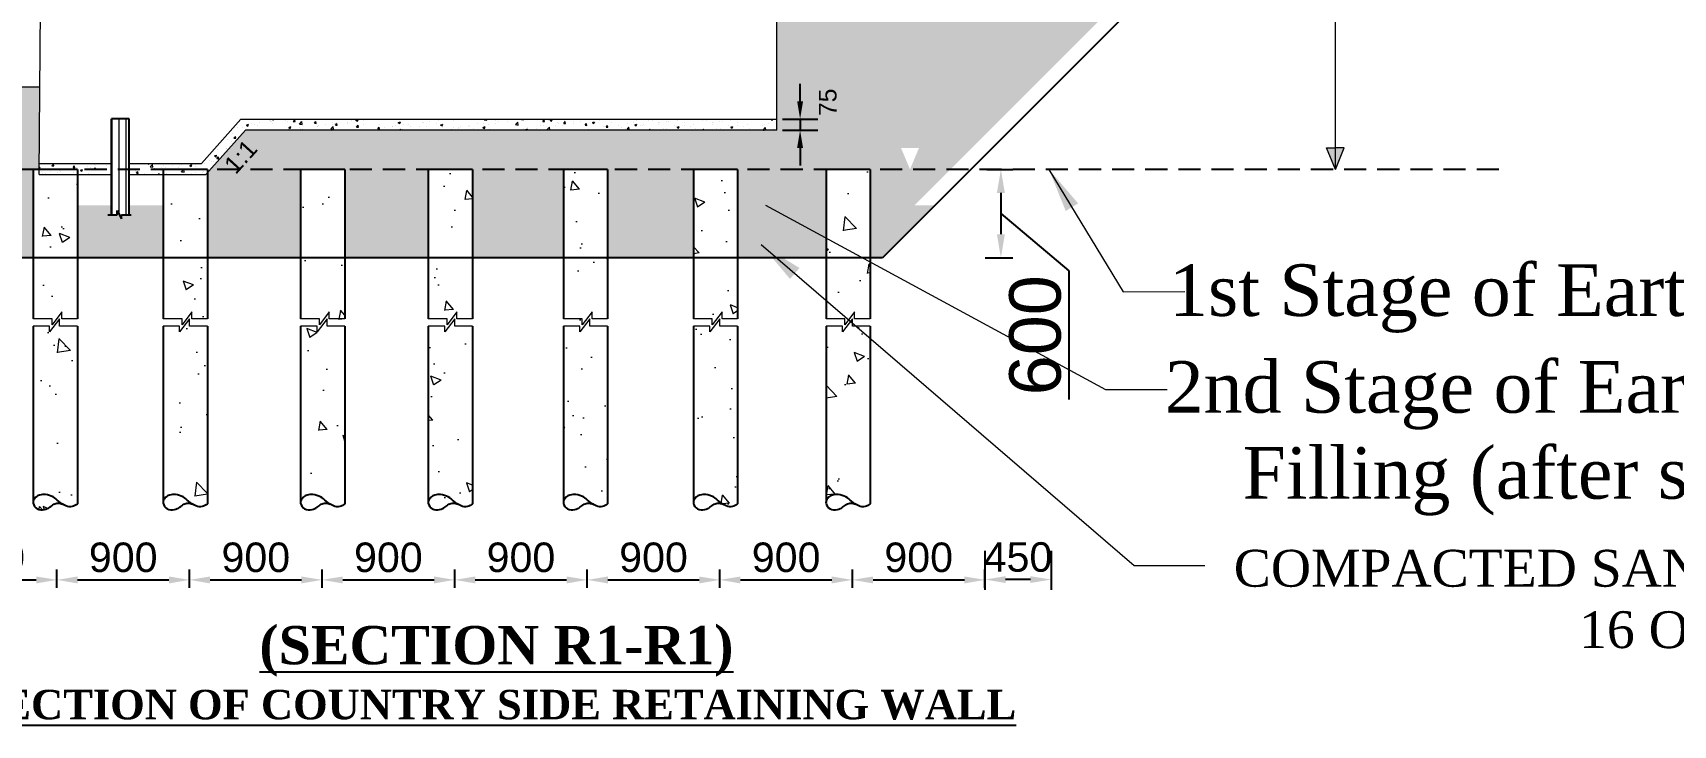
# Model space of a CAD drawing. Extents: x -358915 to 1258323, y -1667244 to -305611.
# Drawn here: x 1026205 to 1037341, y -1490841 to -1486142 of the extents above; entities that cross this region are included whole.
import ezdxf

# ---------------------------------------------------------------- set-up
doc = ezdxf.new("R2010")
doc.units = 0
doc.header["$LTSCALE"] = 300
doc.header["$MEASUREMENT"] = 0
doc.linetypes.add('DASHED', pattern=[0.75, 0.5, -0.25])
doc.layers.get('0').update_dxf_attribs({"linetype": 'CONTINUOUS'})
doc.layers.get('DEFPOINTS').update_dxf_attribs({"linetype": 'CONTINUOUS'})
doc.layers.add('Dim', color=7, linetype='CONTINUOUS', lineweight=9)
doc.layers.add('HATCH', color=252, linetype='CONTINUOUS', lineweight=5)
for name, color, linetype in [('LINE', 7, 'CONTINUOUS'), ('P1', 7, 'CONTINUOUS'), ('TXT', 7, 'CONTINUOUS')]:
    doc.layers.add(name, color=color, linetype=linetype)
doc.styles.add('Arial', font='arial.ttf')
doc.styles.add('BIG', font='ROMANT.SHX')
doc.styles.add('DIM', font='isocp3.shx')
doc.styles.add('dimText', font='ARIALN.TTF')
doc.dimstyles.new('dim_230', dxfattribs={"dimtxt": 460, "dimasz": 460, "dimexe": 230, "dimexo": 100, "dimgap": 100, "dimtad": 1, "dimdec": 0, "dimzin": 0, "dimdsep": 46, "dimtxsty": 'dimText', "dimcen": 0.09, "dimclrd": 256, "dimclre": 256, "dimclrt": 7, "dimadec": 0, "dimazin": 0, "dimtfac": 1, "dimtdec": 0, "dimtofl": 0, "dimtmove": 0, "dimatfit": 3, "dimfxl": 1, "dimtolj": 1, "dimtzin": 0, "dimlwd": -1, "dimlwe": -1, "dimarcsym": 0})
doc.dimstyles.new('dim_60', dxfattribs={"dimtxt": 120, "dimasz": 120, "dimexe": 60, "dimexo": 60, "dimgap": 50, "dimtad": 1, "dimdec": 0, "dimzin": 0, "dimdsep": 46, "dimtxsty": 'DIM', "dimcen": 0.09, "dimclrd": 5, "dimclre": 5, "dimclrt": 7, "dimadec": 0, "dimazin": 0, "dimtfac": 1, "dimtdec": 0, "dimtmove": 0, "dimatfit": 3, "dimfxl": 1, "dimtolj": 1, "dimtzin": 0, "dimarcsym": 0})
doc.dimstyles.new('dim_70', dxfattribs={"dimtxt": 140, "dimasz": 140, "dimexe": 70, "dimexo": 40, "dimgap": 50, "dimtad": 1, "dimdec": 0, "dimzin": 0, "dimdsep": 46, "dimtxsty": 'Arial', "dimcen": 0.09, "dimclrd": 5, "dimclre": 5, "dimclrt": 7, "dimadec": 0, "dimazin": 0, "dimtfac": 1, "dimtdec": 0, "dimtmove": 0, "dimatfit": 3, "dimfxl": 1, "dimtolj": 1, "dimtzin": 0, "dimarcsym": 0})
doc.dimstyles.new('dim_80', dxfattribs={"dimtxt": 160, "dimasz": 160, "dimexe": 80, "dimexo": 40, "dimgap": 50, "dimtad": 1, "dimdec": 0, "dimzin": 0, "dimdsep": 46, "dimtxsty": 'DIM', "dimcen": 0.09, "dimclrd": 5, "dimclre": 5, "dimclrt": 7, "dimadec": 0, "dimazin": 0, "dimtfac": 1, "dimtdec": 0, "dimtmove": 0, "dimatfit": 3, "dimfxl": 1, "dimtolj": 1, "dimtzin": 0, "dimarcsym": 0})
pattern_1 = [(37.5, (-4866.36, -13804.19), (-5.039469, 154.1459015), [0, -121.6, 0, -136, 0, -130]), (7.5, (-4866.36, -13804.19), (141.582136, 225.771685), [0, -65.6, 0, -109.6, 0, -42]), (327.5, (-4964.76, -13804.19), (249.131349, 0.452724), [0, -40, 0, -144, 0, -188]), (317.5, (-4964.76, -13804.19), (240.490128, 70.214045), [0, -20, 0, -94.4, 0, -108])]

# ---------------------------------------------------------------- blocks, each defined once
blk = doc.blocks.new('*D1530')
at = {"layer": 'DEFPOINTS', "color": 0, "ltscale": 500, "transparency": 16777216}
for p in [(1031005, -1486728), (1030936, -1486803), (1031414, -1486803)]:
    blk.add_point(p, dxfattribs=at)
at = {"layer": 'Dim', "color": 5, "lineweight": -2, "ltscale": 500, "transparency": 16777216}
for p, q in [((1031414, -1486608), (1031414, -1486488)), ((1031294, -1486728), (1031534, -1486728)), ((1031414, -1486728), (1031414, -1486803)), ((1031294, -1486803), (1031534, -1486803)), ((1031414, -1486923), (1031414, -1487043))]:
    blk.add_line(p, q, dxfattribs=at)
at = {"layer": 'Dim', "color": 5, "ltscale": 500, "transparency": 16777216}
for points in [[(1031394, -1486608), (1031434, -1486608), (1031414, -1486728)], [(1031394, -1486923), (1031434, -1486923), (1031414, -1486803)]]:
    blk.add_solid(points, dxfattribs=at)
at = {"layer": 'Dim', "color": 7, "ltscale": 500, "transparency": 16777216, "insert": (1031602, -1486614), "char_height": 120, "attachment_point": 5, "rotation": 90, "style": 'Arial'}
blk.add_mtext('\\A1;75', dxfattribs=at)
blk = doc.blocks.new('*D1531')
at = {"layer": 'DEFPOINTS', "color": 0, "ltscale": 50, "transparency": 16777216}
for p in [(1032669, -1489618), (1033118, -1489618), (1032669, -1489853)]:
    blk.add_point(p, dxfattribs=at)
at = {"layer": 'HATCH', "color": 5, "lineweight": -2, "ltscale": 50, "transparency": 16777216}
for p, q in [((1032669, -1489658), (1032669, -1489923)), ((1033118, -1489658), (1033118, -1489923)), ((1032978, -1489853), (1032809, -1489853))]:
    blk.add_line(p, q, dxfattribs=at)
at = {"layer": 'HATCH', "color": 5, "ltscale": 50, "transparency": 16777216}
for points in [[(1032809, -1489830), (1032809, -1489876), (1032669, -1489853)], [(1032978, -1489830), (1032978, -1489876), (1033118, -1489853)]]:
    blk.add_solid(points, dxfattribs=at)
at = {"layer": 'HATCH', "color": 7, "ltscale": 50, "transparency": 16777216, "insert": (1032893, -1489701), "char_height": 200, "attachment_point": 5, "style": 'Arial'}
blk.add_mtext('\\A1;450', dxfattribs=at)
blk = doc.blocks.new('RT')
at = {"layer": 'Dim', "ltscale": 50}
h = blk.add_hatch(dxfattribs=at)
h.set_pattern_fill('AR-CONC', color=8, scale=100, style=0)
h.set_pattern_definition([(50, (-3013919.5, 641592.65), (717.26018, -62.75213), [75, -825]), (355, (-3013919.5, 641592.65), (-138.75133, 752.19213), [60, -660]), (100.4514, (-3013859.75, 641587.4), (578.50938, 689.43954), [63.74019, -701.14211]), (46.1842, (-3013919.5, 641792.65), (1067.24105, -165.51901), [112.5, -1237.5]), (96.6356, (-3013830.6, 641778.9), (934.6627, 974.11787), [95.6103, -1051.713]), (351.1842, (-3013919.5, 641792.7), (934.66195, 974.1186), [90, -990]), (21, (-3013819.5, 641742.65), (596.90705, -402.61889), [75, -825]), (326, (-3013819.5, 641742.65), (243.31533, 725.15005), [60, -660]), (71.4514, (-3013769.8, 641709.1), (840.22263, 322.5305), [63.74019, -701.14211]), (37.5, (-3013919.52, 641592.65), (12.159855, 332.893854), [0, -652, 0, -670, 0, -662.5]), (7.5, (-3013919.52, 641592.65), (263.069537, 394.41171), [0, -382, 0, -637, 0, -252.5]), (327.5, (-3014142.52, 641592.65), (533.822436, -22.554872), [0, -250, 0, -780, 0, -1035]), (317.5, (-3014242.52, 641592.65), (583.18617, 100.10498), [0, -325, 0, -518, 0, -735])])
h.paths.add_polyline_path([(150, -2269), (138, -2291), (119, -2305), (97, -2311), (74, -2310), (52, -2302), (33, -2290), (15, -2276), (-6, -2267), (-29, -2266), (-52, -2273), (-64, -2281), (-86, -2289), (-109, -2290), (-130, -2283), (-150, -2271), (-150, 0), (150, 0)])
for points in [[(-150, -1014), (-44, -1014), (-44, -966), (22, -1055), (22, -1014), (150, -1014)], [(-150, -1063), (-29, -1063), (-29, -1015), (38, -1103), (38, -1063), (150, -1063)]]:
    blk.add_lwpolyline(points, dxfattribs=at)
at = {"layer": 'P1', "ltscale": 50}
for points in [[(-150, 0), (-150, -1014)], [(-150, 0), (150, 0)], [(150, 0), (150, -1014)], [(-150, -1063), (-150, -2271)], [(150, -1063), (150, -2253)]]:
    blk.add_lwpolyline(points, dxfattribs=at)
blk.add_spline([(-150, -2271), (-115, -2289), (-72, -2284), (-23, -2252), (15, -2223), (67, -2207), (106, -2210), (132, -2224), (144, -2239), (150, -2253), (150, -2266), (123, -2303), (73, -2309), (38, -2293), (10, -2273), (-18, -2265), (-51, -2273)], degree=3, dxfattribs=at)
blk = doc.blocks.new('PILE.5')
at = {"layer": 'HATCH', "color": 5}
blk.add_blockref('RT', (0, 0), dxfattribs=at)
blk = doc.blocks.new('*D1579')
at = {"layer": 'DEFPOINTS', "color": 0, "ltscale": 50, "transparency": 16777216}
for p in [(1026369, -1489855), (1025469, -1489950), (1026369, -1489950)]:
    blk.add_point(p, dxfattribs=at)
at = {"layer": 'HATCH', "color": 5, "lineweight": -2, "ltscale": 50, "transparency": 16777216}
for p, q in [((1025469, -1489910), (1025469, -1489785)), ((1025609, -1489855), (1026229, -1489855)), ((1026369, -1489910), (1026369, -1489785))]:
    blk.add_line(p, q, dxfattribs=at)
at = {"layer": 'HATCH', "color": 5, "ltscale": 50, "transparency": 16777216}
for points in [[(1025609, -1489832), (1025609, -1489879), (1025469, -1489855)], [(1026229, -1489832), (1026229, -1489879), (1026369, -1489855)]]:
    blk.add_solid(points, dxfattribs=at)
at = {"layer": 'HATCH', "color": 7, "ltscale": 50, "transparency": 16777216, "insert": (1025919, -1489703), "char_height": 200, "attachment_point": 5, "style": 'Arial'}
blk.add_mtext('\\A1;900', dxfattribs=at)
blk = doc.blocks.new('*D1580')
at = {"layer": 'DEFPOINTS', "color": 0, "ltscale": 50, "transparency": 16777216}
for p in [(1027269, -1489855), (1026369, -1489950), (1027269, -1489950)]:
    blk.add_point(p, dxfattribs=at)
at = {"layer": 'HATCH', "color": 5, "lineweight": -2, "ltscale": 50, "transparency": 16777216}
for p, q in [((1026369, -1489910), (1026369, -1489785)), ((1026509, -1489855), (1027129, -1489855)), ((1027269, -1489910), (1027269, -1489785))]:
    blk.add_line(p, q, dxfattribs=at)
at = {"layer": 'HATCH', "color": 5, "ltscale": 50, "transparency": 16777216}
for points in [[(1026509, -1489832), (1026509, -1489879), (1026369, -1489855)], [(1027129, -1489832), (1027129, -1489879), (1027269, -1489855)]]:
    blk.add_solid(points, dxfattribs=at)
at = {"layer": 'HATCH', "color": 7, "ltscale": 50, "transparency": 16777216, "insert": (1026819, -1489703), "char_height": 200, "attachment_point": 5, "style": 'Arial'}
blk.add_mtext('\\A1;900', dxfattribs=at)
blk = doc.blocks.new('*D1581')
at = {"layer": 'DEFPOINTS', "color": 0, "ltscale": 50, "transparency": 16777216}
for p in [(1028169, -1489855), (1027269, -1489950), (1028169, -1489950)]:
    blk.add_point(p, dxfattribs=at)
at = {"layer": 'HATCH', "color": 5, "lineweight": -2, "ltscale": 50, "transparency": 16777216}
for p, q in [((1027269, -1489910), (1027269, -1489785)), ((1027409, -1489855), (1028029, -1489855)), ((1028169, -1489910), (1028169, -1489785))]:
    blk.add_line(p, q, dxfattribs=at)
at = {"layer": 'HATCH', "color": 5, "ltscale": 50, "transparency": 16777216}
for points in [[(1027409, -1489832), (1027409, -1489879), (1027269, -1489855)], [(1028029, -1489832), (1028029, -1489879), (1028169, -1489855)]]:
    blk.add_solid(points, dxfattribs=at)
at = {"layer": 'HATCH', "color": 7, "ltscale": 50, "transparency": 16777216, "insert": (1027719, -1489703), "char_height": 200, "attachment_point": 5, "style": 'Arial'}
blk.add_mtext('\\A1;900', dxfattribs=at)
blk = doc.blocks.new('*D1582')
at = {"layer": 'DEFPOINTS', "color": 0, "ltscale": 50, "transparency": 16777216}
for p in [(1029069, -1489855), (1028169, -1489950), (1029069, -1489950)]:
    blk.add_point(p, dxfattribs=at)
at = {"layer": 'HATCH', "color": 5, "lineweight": -2, "ltscale": 50, "transparency": 16777216}
for p, q in [((1028169, -1489910), (1028169, -1489785)), ((1028309, -1489855), (1028929, -1489855)), ((1029069, -1489910), (1029069, -1489785))]:
    blk.add_line(p, q, dxfattribs=at)
at = {"layer": 'HATCH', "color": 5, "ltscale": 50, "transparency": 16777216}
for points in [[(1028309, -1489832), (1028309, -1489879), (1028169, -1489855)], [(1028929, -1489832), (1028929, -1489879), (1029069, -1489855)]]:
    blk.add_solid(points, dxfattribs=at)
at = {"layer": 'HATCH', "color": 7, "ltscale": 50, "transparency": 16777216, "insert": (1028619, -1489703), "char_height": 200, "attachment_point": 5, "style": 'Arial'}
blk.add_mtext('\\A1;900', dxfattribs=at)
blk = doc.blocks.new('*D1583')
at = {"layer": 'DEFPOINTS', "color": 0, "ltscale": 50, "transparency": 16777216}
for p in [(1029969, -1489855), (1029069, -1489950), (1029969, -1489950)]:
    blk.add_point(p, dxfattribs=at)
at = {"layer": 'HATCH', "color": 5, "lineweight": -2, "ltscale": 50, "transparency": 16777216}
for p, q in [((1029069, -1489910), (1029069, -1489785)), ((1029209, -1489855), (1029829, -1489855)), ((1029969, -1489910), (1029969, -1489785))]:
    blk.add_line(p, q, dxfattribs=at)
at = {"layer": 'HATCH', "color": 5, "ltscale": 50, "transparency": 16777216}
for points in [[(1029209, -1489832), (1029209, -1489879), (1029069, -1489855)], [(1029829, -1489832), (1029829, -1489879), (1029969, -1489855)]]:
    blk.add_solid(points, dxfattribs=at)
at = {"layer": 'HATCH', "color": 7, "ltscale": 50, "transparency": 16777216, "insert": (1029519, -1489703), "char_height": 200, "attachment_point": 5, "style": 'Arial'}
blk.add_mtext('\\A1;900', dxfattribs=at)
blk = doc.blocks.new('*D1584')
at = {"layer": 'DEFPOINTS', "color": 0, "ltscale": 50, "transparency": 16777216}
for p in [(1030869, -1489855), (1029969, -1489950), (1030869, -1489950)]:
    blk.add_point(p, dxfattribs=at)
at = {"layer": 'HATCH', "color": 5, "lineweight": -2, "ltscale": 50, "transparency": 16777216}
for p, q in [((1029969, -1489910), (1029969, -1489785)), ((1030109, -1489855), (1030729, -1489855)), ((1030869, -1489910), (1030869, -1489785))]:
    blk.add_line(p, q, dxfattribs=at)
at = {"layer": 'HATCH', "color": 5, "ltscale": 50, "transparency": 16777216}
for points in [[(1030109, -1489832), (1030109, -1489879), (1029969, -1489855)], [(1030729, -1489832), (1030729, -1489879), (1030869, -1489855)]]:
    blk.add_solid(points, dxfattribs=at)
at = {"layer": 'HATCH', "color": 7, "ltscale": 50, "transparency": 16777216, "insert": (1030419, -1489703), "char_height": 200, "attachment_point": 5, "style": 'Arial'}
blk.add_mtext('\\A1;900', dxfattribs=at)
blk = doc.blocks.new('*D1585')
at = {"layer": 'DEFPOINTS', "color": 0, "ltscale": 50, "transparency": 16777216}
for p in [(1031769, -1489855), (1030869, -1489950), (1031769, -1489950)]:
    blk.add_point(p, dxfattribs=at)
at = {"layer": 'HATCH', "color": 5, "lineweight": -2, "ltscale": 50, "transparency": 16777216}
for p, q in [((1030869, -1489910), (1030869, -1489785)), ((1031009, -1489855), (1031629, -1489855)), ((1031769, -1489910), (1031769, -1489785))]:
    blk.add_line(p, q, dxfattribs=at)
at = {"layer": 'HATCH', "color": 5, "ltscale": 50, "transparency": 16777216}
for points in [[(1031009, -1489832), (1031009, -1489879), (1030869, -1489855)], [(1031629, -1489832), (1031629, -1489879), (1031769, -1489855)]]:
    blk.add_solid(points, dxfattribs=at)
at = {"layer": 'HATCH', "color": 7, "ltscale": 50, "transparency": 16777216, "insert": (1031319, -1489703), "char_height": 200, "attachment_point": 5, "style": 'Arial'}
blk.add_mtext('\\A1;900', dxfattribs=at)
blk = doc.blocks.new('*D1586')
at = {"layer": 'DEFPOINTS', "color": 0, "ltscale": 50, "transparency": 16777216}
for p in [(1032669, -1489855), (1031769, -1489950), (1032669, -1489950)]:
    blk.add_point(p, dxfattribs=at)
at = {"layer": 'HATCH', "color": 5, "lineweight": -2, "ltscale": 50, "transparency": 16777216}
for p, q in [((1031769, -1489910), (1031769, -1489785)), ((1031909, -1489855), (1032529, -1489855)), ((1032669, -1489910), (1032669, -1489785))]:
    blk.add_line(p, q, dxfattribs=at)
at = {"layer": 'HATCH', "color": 5, "ltscale": 50, "transparency": 16777216}
for points in [[(1031909, -1489832), (1031909, -1489879), (1031769, -1489855)], [(1032529, -1489832), (1032529, -1489879), (1032669, -1489855)]]:
    blk.add_solid(points, dxfattribs=at)
at = {"layer": 'HATCH', "color": 7, "ltscale": 50, "transparency": 16777216, "insert": (1032219, -1489703), "char_height": 200, "attachment_point": 5, "style": 'Arial'}
blk.add_mtext('\\A1;900', dxfattribs=at)
blk = doc.blocks.new('*D1606')
at = {"layer": 'DEFPOINTS', "color": 0, "ltscale": 500, "transparency": 16777216}
for p in [(1032642, -1487069), (1032630, -1487669), (1032777, -1487669)]:
    blk.add_point(p, dxfattribs=at)
at = {"layer": 'Dim', "color": 5, "lineweight": -2, "ltscale": 500, "transparency": 16777216}
for p, q in [((1032682, -1487069), (1032857, -1487069)), ((1032777, -1487229), (1032777, -1487509)), ((1032777, -1487369), (1033239, -1487758)), ((1032670, -1487669), (1032857, -1487669)), ((1033239, -1487758), (1033239, -1488632))]:
    blk.add_line(p, q, dxfattribs=at)
at = {"layer": 'Dim', "color": 5, "ltscale": 500, "transparency": 16777216}
for points in [[(1032750, -1487229), (1032804, -1487229), (1032777, -1487069)], [(1032750, -1487509), (1032804, -1487509), (1032777, -1487669)]]:
    blk.add_solid(points, dxfattribs=at)
at = {"layer": 'Dim', "color": 7, "ltscale": 500, "transparency": 16777216, "insert": (1033011, -1488195), "char_height": 350, "attachment_point": 5, "rotation": 90, "style": 'Arial'}
blk.add_mtext('\\A1;600', dxfattribs=at)

msp = doc.modelspace()

# ---------------------------------------------------------------- hatches: boundary and pattern name
at = {"layer": 'Dim', "ltscale": 500}
h = msp.add_hatch(color=8, dxfattribs=at)
h.dxf.hatch_style = 1
h.paths.add_polyline_path([(1035108.5, -1486924), (1035047.7, -1486924), (1034986.9, -1486924), (1035047.7, -1487069.1)])
at = {"layer": 'HATCH', "ltscale": 10}
h = msp.add_hatch(dxfattribs=at)
h.set_pattern_fill('ANSI31', color=256, scale=375, angle=45, style=0)
h.set_pattern_definition([(90, (1162025.65, -1477416.76), (-46.875, 7e-15), [])])
h.paths.add_polyline_path([(1026739.4, -1487382.9), (1026783.6, -1487382.9), (1026783.6, -1487354.4), (1026811.6, -1487409.8), (1026811.6, -1487382.9), (1026859.4, -1487382.3), (1026859.4, -1486728.2), (1026739.4, -1486728.2)])
at = {"layer": 'LINE', "lineweight": 9, "ltscale": 50}
h = msp.add_hatch(dxfattribs=at)
h.set_pattern_fill('AR-SAND', color=0, scale=80, style=0)
h.set_pattern_definition(pattern_1)
h.paths.add_polyline_path([(1031427, -1486523.1), (1031427, -1486183.4), (1031179.7, -1486183.4), (1031179.7, -1486523.1)], flags=9)
h.paths.add_polyline_path([(1035193.4, -1482550.5), (1035553.2, -1482197.8), (1035264.7, -1481903.5), (1034904.9, -1482256.1)], flags=24)
h.paths.add_polyline_path([(1034134.6, -1485370.3), (1039026.8, -1480478), (1036757, -1480478), (1031256.6, -1485978.4), (1031256.6, -1486512.3), (1032160.1, -1486512.3), (1032160.1, -1485370.3)])
h.paths.add_polyline_path([(1032992.5, -1486512.3), (1034134.6, -1485370.3), (1032160.1, -1485370.3), (1032160.1, -1486512.3)])
h = msp.add_hatch(dxfattribs=at)
h.set_pattern_fill('AR-SAND', color=0, scale=80, style=0)
h.set_pattern_definition(pattern_1)
h.paths.add_polyline_path([(1026253.1, -1486512.3), (1024218.6, -1486512.3), (1024775.4, -1487069.1), (1026249.6, -1487069.1)])
h.paths.add_polyline_path([(1032099.3, -1486924), (1032160.1, -1486924), (1032160.1, -1486512.3), (1031256.6, -1486512.3), (1031256.6, -1486803.2), (1031106.6, -1486803.2), (1027649.4, -1486803.2), (1027411, -1487069.1), (1032160.1, -1487069.1)])
h.paths.add_polyline_path([(1025318.6, -1487069.1), (1024775.4, -1487069.1), (1025018.6, -1487312.3), (1025318.6, -1487312.3)])
h.paths.add_polyline_path([(1031510.9, -1486729.8), (1031510.9, -1486498), (1031693, -1486498), (1031693, -1486729.8)], flags=9)
h.paths.add_polyline_path([(1027584.2, -1487151.6), (1027781, -1486934.2), (1027647, -1486812.9), (1027450.2, -1487030.3)], flags=9)
h.paths.add_polyline_path([(1032435.7, -1487069.1), (1032992.5, -1486512.3), (1032160.1, -1486512.3), (1032160.1, -1486924), (1032220.9, -1486924), (1032160.1, -1487069.1)])
h = msp.add_hatch(dxfattribs=at)
h.set_pattern_fill('AR-SAND', color=0, scale=80, style=0)
h.set_pattern_definition([(37.5, (-6869.53, -9177.6), (-5.039469, 154.1459015), [0, -121.6, 0, -136, 0, -130]), (7.5, (-6869.53, -9177.6), (141.582136, 225.771685), [0, -65.6, 0, -109.6, 0, -42]), (327.5, (-6967.93, -9177.6), (249.131349, 0.452724), [0, -40, 0, -144, 0, -188]), (317.5, (-6967.93, -9177.6), (240.490128, 70.214045), [0, -20, 0, -94.4, 0, -108])])
h.paths.add_polyline_path([(1032329.5, -1487312.3), (1031890.1, -1487312.3), (1031890.1, -1487669.1), (1031972.7, -1487669.1)])
h.paths.add_polyline_path([(1031590.1, -1487312.3), (1030990.1, -1487312.3), (1030990.1, -1487669.1), (1031590.1, -1487669.1)])
h.paths.add_polyline_path([(1030690.1, -1487312.3), (1030107.6, -1487312.3), (1030107.6, -1487669.1), (1030690.1, -1487669.1)])
h.paths.add_polyline_path([(1029807.6, -1487312.3), (1029218.6, -1487312.3), (1029190.1, -1487312.3), (1029190.1, -1487669.1), (1029807.6, -1487669.1)])
h.paths.add_polyline_path([(1028890.1, -1487312.3), (1028323.5, -1487312.3), (1028323.5, -1487669.1), (1028890.1, -1487669.1)])
h.paths.add_polyline_path([(1028023.5, -1487312.3), (1027390.1, -1487312.3), (1027390.1, -1487669.1), (1028023.5, -1487669.1)])
h.paths.add_polyline_path([(1027090.1, -1487312.3), (1026859.4, -1487312.3), (1026859.4, -1487377.2), (1026806.2, -1487377.2), (1026806.2, -1487404.1), (1026778.1, -1487348.7), (1026778.1, -1487377.2), (1026739.4, -1487377.2), (1026739.4, -1487312.3), (1026507.6, -1487312.3), (1026507.6, -1487669.1), (1027090.1, -1487669.1)])
h.paths.add_polyline_path([(1026207.6, -1487312.3), (1025618.6, -1487312.3), (1025618.6, -1487669.1), (1026207.6, -1487669.1)])
h.paths.add_polyline_path([(1025318.6, -1487312.3), (1024850.6, -1487312.3), (1025207.3, -1487669.1), (1025318.6, -1487669.1)])
h.paths.add_polyline_path([(1026207.6, -1487312.3), (1026207.6, -1487069.1), (1025618.6, -1487069.1), (1025618.6, -1487312.3)])
h.paths.add_polyline_path([(1028023.5, -1487312.3), (1028023.5, -1487069.1), (1027411, -1487069.1), (1027390.1, -1487092.5), (1027390.1, -1487312.3)])
h.paths.add_polyline_path([(1028890.1, -1487312.3), (1028890.1, -1487069.1), (1028323.5, -1487069.1), (1028323.5, -1487312.3)])
h.paths.add_polyline_path([(1029807.6, -1487312.3), (1029807.6, -1487069.1), (1029190.1, -1487069.1), (1029190.1, -1487312.3), (1029218.6, -1487312.3)])
h.paths.add_polyline_path([(1030690.1, -1487312.3), (1030690.1, -1487069.1), (1030107.6, -1487069.1), (1030107.6, -1487312.3)])
h.paths.add_polyline_path([(1031590.1, -1487312.3), (1031590.1, -1487069.1), (1030990.1, -1487069.1), (1030990.1, -1487312.3)])
h.paths.add_polyline_path([(1032192.5, -1487312.3), (1032435.7, -1487069.1), (1031890.1, -1487069.1), (1031890.1, -1487312.3)])
h.paths.add_polyline_path([(1027584.2, -1487151.6), (1027781, -1486934.2), (1027647, -1486812.9), (1027450.2, -1487030.3)], flags=9)

# ---------------------------------------------------------------- linework, layer by layer
at = {"color": 7, "lineweight": 15}
for p, q in [((1026249.4, -1487103.2), (1026256.5, -1485978.4)), ((1031256.6, -1486803.2), (1031256.6, -1485978.4)), ((1027618.4, -1486728.2), (1031106.6, -1486728.2)), ((1031106.6, -1486728.2), (1031256.6, -1486728.2)), ((1031106.6, -1486803.2), (1027649.4, -1486803.2)), ((1031256.6, -1486803.2), (1031106.6, -1486803.2)), ((1026249.4, -1487028.2), (1026739.4, -1487028.2)), ((1026859.4, -1487028.2), (1027349.4, -1487028.2)), ((1026249.4, -1487103.2), (1026739.4, -1487103.2)), ((1026859.4, -1487103.2), (1027380.4, -1487103.2))]:
    msp.add_line(p, q, dxfattribs=at)
for points in [[(1027618.4, -1486728.2), (1027349.4, -1487028.2)], [(1027649.4, -1486803.2), (1027380.4, -1487103.2)]]:
    msp.add_lwpolyline(points, dxfattribs=at)
at = {"layer": 'Dim', "ltscale": 500}
for points in [[(1035047.7, -1487069.1), (1035047.7, -1485370.3)], [(1035047.7, -1487069.1), (1034986.9, -1486924), (1035047.7, -1486924)], [(1035047.7, -1487069.1), (1035108.5, -1486924), (1035047.7, -1486924)]]:
    msp.add_lwpolyline(points, dxfattribs=at)
at = {"layer": 'LINE', "color": 0, "lineweight": 9, "ltscale": 50}
msp.add_line((1026253.1, -1486512.3), (1022601.2, -1486512.3), dxfattribs=at)
at = {"layer": 'LINE'}
for p, q in [((1026739.4, -1487028.2), (1026739.4, -1486726.3)), ((1026739.4, -1487377.5), (1026739.4, -1486726.3)), ((1026859.4, -1486726.3), (1026739.4, -1486726.3)), ((1026859.4, -1487381), (1026859.4, -1486726.3)), ((1026715.4, -1487377.2), (1026778.1, -1487377.2)), ((1026778.1, -1487377.2), (1026778.1, -1487348.7)), ((1026778.1, -1487348.7), (1026806.2, -1487404.1)), ((1026806.2, -1487404.1), (1026806.2, -1487377.2)), ((1026806.6, -1487377.2), (1026872.6, -1487377.2)), ((1031972.7, -1487669.1), (1025207.3, -1487669.1))]:
    msp.add_line(p, q, dxfattribs=at)
at = {"layer": 'LINE', "color": 2, "lineweight": 15}
for p, q in [((1027704.1, -1486729.7), (1027704.1, -1486729.7)), ((1027801.9, -1486728.3), (1027802, -1486728.2)), ((1027801.9, -1486728.4), (1027819.7, -1486731.1)), ((1027810.9, -1486734.2), (1027810.9, -1486734.2)), ((1027817.8, -1486741.3), (1027817.8, -1486741.3)), ((1027819.7, -1486731.1), (1027819.3, -1486728.2)), ((1027829.8, -1486731.5), (1027832.6, -1486728.2)), ((1027829.8, -1486731.5), (1027841.8, -1486732.6)), ((1027841.8, -1486732.6), (1027841, -1486728.2)), ((1027917.7, -1486738.7), (1027917.7, -1486738.7)), ((1027937.4, -1486741.7), (1027937.4, -1486741.7)), ((1027973.3, -1486744.1), (1027982.9, -1486732.6)), ((1027985.2, -1486745.1), (1027982.9, -1486732.6)), ((1028038.5, -1486728.9), (1028038.5, -1486728.9)), ((1028370.8, -1486736.7), (1028370.8, -1486736.7)), ((1028395.8, -1486737.2), (1028395.8, -1486737.2)), ((1028398.8, -1486736), (1028412.8, -1486730.6)), ((1028398.8, -1486736), (1028408.8, -1486742.7)), ((1028408.8, -1486742.7), (1028412.8, -1486730.6)), ((1028445.9, -1486730.6), (1028445.9, -1486730.6)), ((1028447.5, -1486738.6), (1028447.5, -1486738.6)), ((1028956.4, -1486736.4), (1028956.4, -1486736.4)), ((1028973.2, -1486733.1), (1028973.2, -1486733.1)), ((1029062.3, -1486735.9), (1029062.3, -1486735.9)), ((1029269.5, -1486732.2), (1029287.3, -1486734.9)), ((1029269.6, -1486732.1), (1029273.3, -1486728.2)), ((1029287.3, -1486734.9), (1029286.5, -1486728.2)), ((1029343.5, -1486739.8), (1029343.5, -1486739.8)), ((1029468.1, -1486732), (1029468.1, -1486732)), ((1029523.5, -1486731.7), (1029526.4, -1486728.2)), ((1029523.5, -1486731.7), (1029535.5, -1486732.7)), ((1029535.5, -1486732.7), (1029534.6, -1486728.2)), ((1029551.2, -1486729), (1029551.2, -1486729)), ((1029601.1, -1486731.5), (1029601.1, -1486731.5)), ((1029667, -1486744.2), (1029676.6, -1486732.7)), ((1029678.9, -1486745.3), (1029676.6, -1486732.7)), ((1029707.8, -1486736.1), (1029707.8, -1486736.1)), ((1029716.6, -1486735.5), (1029730.6, -1486730.2)), ((1029716.6, -1486735.5), (1029726.5, -1486742.3)), ((1029726.5, -1486742.3), (1029730.6, -1486730.2)), ((1029814.6, -1486740.6), (1029814.6, -1486740.6)), ((1029886.5, -1486729.7), (1029886.5, -1486729.7)), ((1029978.1, -1486728.9), (1029978.1, -1486728.9)), ((1030002.8, -1486741.5), (1030002.8, -1486741.5)), ((1030052.9, -1486734.9), (1030052.9, -1486734.9)), ((1030199.5, -1486731.7), (1030199.5, -1486731.7)), ((1030306.3, -1486736.3), (1030306.3, -1486736.3)), ((1030386, -1486739.5), (1030386, -1486739.5)), ((1030413, -1486740.8), (1030413, -1486740.8)), ((1030578, -1486728.9), (1030578, -1486728.9)), ((1030580.3, -1486737.4), (1030580.3, -1486737.4)), ((1030750.1, -1486739.5), (1030750.1, -1486739.5)), ((1030777.2, -1486740.8), (1030777.2, -1486740.8)), ((1030942.2, -1486728.9), (1030942.2, -1486728.9)), ((1030944.4, -1486737.4), (1030944.4, -1486737.4)), ((1031158.2, -1486733.3), (1031158.2, -1486733.3)), ((1031217.2, -1486731.9), (1031220.2, -1486728.2)), ((1031217.2, -1486731.9), (1031229.1, -1486732.9)), ((1031229.1, -1486732.9), (1031228.3, -1486728.2)), ((1027513.1, -1486853.4), (1027513.1, -1486853.4)), ((1027558.4, -1486827.3), (1027558.4, -1486827.3)), ((1027570.7, -1486856.9), (1027580.3, -1486845.4)), ((1027582.6, -1486857.9), (1027580.3, -1486845.4)), ((1027594.6, -1486786.9), (1027594.6, -1486786.9)), ((1027629.9, -1486783.6), (1027629.9, -1486783.6)), ((1027655.9, -1486768.4), (1027669.9, -1486763.1)), ((1027655.9, -1486768.4), (1027665.9, -1486775.2)), ((1027665.9, -1486775.2), (1027669.9, -1486763.1)), ((1027692, -1486757.9), (1027692, -1486757.9)), ((1027711.2, -1486766.9), (1027711.2, -1486766.9)), ((1027730.9, -1486770.8), (1027730.9, -1486770.8)), ((1027742.1, -1486751.3), (1027742.1, -1486751.3)), ((1027827.8, -1486746.8), (1027827.8, -1486746.8)), ((1027834.8, -1486755.8), (1027834.8, -1486755.8)), ((1027941.6, -1486797), (1027941.6, -1486797)), ((1027943.4, -1486784.5), (1027957.4, -1486779.1)), ((1027943.4, -1486784.5), (1027953.3, -1486791.2)), ((1027953.3, -1486791.2), (1027957.4, -1486779.1)), ((1027973.3, -1486744.1), (1027985.2, -1486745.1)), ((1028015.3, -1486761.5), (1028033.1, -1486764.2)), ((1028015.4, -1486761.4), (1028031, -1486745.2)), ((1028017.4, -1486787), (1028017.4, -1486787)), ((1028020.9, -1486796.8), (1028020.9, -1486796.8)), ((1028024.4, -1486743.2), (1028024.4, -1486743.2)), ((1028033.1, -1486764.2), (1028030.9, -1486745.2)), ((1028036, -1486795.5), (1028036, -1486795.5)), ((1028116.7, -1486756.6), (1028126.4, -1486745.1)), ((1028116.7, -1486756.6), (1028128.7, -1486757.7)), ((1028128.7, -1486757.7), (1028126.4, -1486745.1)), ((1028131.2, -1486747.7), (1028131.2, -1486747.7)), ((1028137.5, -1486776.8), (1028137.5, -1486776.8)), ((1028139.9, -1486780.5), (1028139.9, -1486780.5)), ((1028143.7, -1486770.4), (1028143.7, -1486770.4)), ((1028193.7, -1486763.8), (1028193.7, -1486763.8)), ((1028228.8, -1486794.5), (1028244.4, -1486778.3)), ((1028228.8, -1486794.6), (1028246.6, -1486797.3)), ((1028230.8, -1486800.5), (1028244.8, -1486795.1)), ((1028230.8, -1486800.5), (1028234.9, -1486803.2)), ((1028237.9, -1486752.2), (1028237.9, -1486752.2)), ((1028242.1, -1486803.2), (1028244.8, -1486795.1)), ((1028242.6, -1486766.4), (1028242.6, -1486766.4)), ((1028246.6, -1486797.3), (1028244.4, -1486778.3)), ((1028254.1, -1486756.8), (1028254.1, -1486756.8)), ((1028260.2, -1486769.2), (1028269.8, -1486757.7)), ((1028260.2, -1486769.2), (1028272.1, -1486770.2)), ((1028269.5, -1486753.8), (1028269.5, -1486753.8)), ((1028272.1, -1486770.2), (1028269.8, -1486757.7)), ((1028343.6, -1486753.6), (1028343.6, -1486753.6)), ((1028344.7, -1486756.7), (1028344.7, -1486756.7)), ((1028403.6, -1486781.7), (1028413.3, -1486770.2)), ((1028403.6, -1486781.7), (1028415.6, -1486782.8)), ((1028415.6, -1486782.8), (1028413.3, -1486770.2)), ((1028451.5, -1486761.2), (1028451.5, -1486761.2)), ((1028469, -1486799.5), (1028469, -1486799.5)), ((1028547.1, -1486794.3), (1028556.7, -1486782.8)), ((1028547.1, -1486794.3), (1028559.1, -1486795.3)), ((1028547.7, -1486791.1), (1028547.7, -1486791.1)), ((1028559.1, -1486795.3), (1028556.7, -1486782.8)), ((1028558.2, -1486765.7), (1028558.2, -1486765.7)), ((1028595.3, -1486782.9), (1028595.3, -1486782.9)), ((1028645.4, -1486776.3), (1028645.4, -1486776.3)), ((1028648.8, -1486778.3), (1028648.8, -1486778.3)), ((1028665, -1486770.3), (1028665, -1486770.3)), ((1028686.2, -1486752), (1028700.3, -1486746.6)), ((1028686.2, -1486752), (1028696.2, -1486758.7)), ((1028693.6, -1486803.2), (1028700.2, -1486795.3)), ((1028696.2, -1486758.7), (1028700.3, -1486746.6)), ((1028701.6, -1486803.2), (1028700.2, -1486795.3)), ((1028712.4, -1486796), (1028712.4, -1486796)), ((1028721.1, -1486766.3), (1028721.1, -1486766.3)), ((1028752.6, -1486763.3), (1028752.6, -1486763.3)), ((1028771.8, -1486774.8), (1028771.8, -1486774.8)), ((1028829.1, -1486776), (1028829.1, -1486776)), ((1028847.4, -1486749.7), (1028847.4, -1486749.7)), ((1028855.3, -1486749.2), (1028855.3, -1486749.2)), ((1028878.5, -1486779.3), (1028878.5, -1486779.3)), ((1028897.5, -1486743.1), (1028897.5, -1486743.1)), ((1028945.7, -1486756), (1028945.7, -1486756)), ((1028953.9, -1486803), (1028953.9, -1486803)), ((1028973.7, -1486768), (1028987.7, -1486762.6)), ((1028973.7, -1486768), (1028983.6, -1486774.7)), ((1028983.6, -1486774.7), (1028987.7, -1486762.6)), ((1028985.3, -1486783.8), (1028985.3, -1486783.8)), ((1028993.6, -1486799.9), (1028993.6, -1486799.9)), ((1029046.9, -1486795.4), (1029046.9, -1486795.4)), ((1029057.8, -1486788), (1029057.8, -1486788)), ((1029092.1, -1486788.3), (1029092.1, -1486788.3)), ((1029097, -1486788.8), (1029097, -1486788.8)), ((1029110.3, -1486779.9), (1029110.3, -1486779.9)), ((1029160.5, -1486773.9), (1029160.5, -1486773.9)), ((1029172.8, -1486778.8), (1029172.8, -1486778.8)), ((1029198.8, -1486792.8), (1029198.8, -1486792.8)), ((1029226.9, -1486759.8), (1029226.9, -1486759.8)), ((1029261.1, -1486784), (1029275.1, -1486778.7)), ((1029261.1, -1486784), (1029271.1, -1486790.7)), ((1029261.5, -1486761.1), (1029261.5, -1486761.1)), ((1029271, -1486790.7), (1029275.1, -1486778.7)), ((1029299.1, -1486762.2), (1029299.1, -1486762.2)), ((1029305.6, -1486797.3), (1029305.6, -1486797.3)), ((1029349.1, -1486755.6), (1029349.1, -1486755.6)), ((1029365.4, -1486746.1), (1029365.4, -1486746.1)), ((1029412.4, -1486801.8), (1029412.4, -1486801.8)), ((1029424.9, -1486745.6), (1029424.9, -1486745.6)), ((1029465.6, -1486798.6), (1029465.6, -1486798.6)), ((1029483, -1486765.2), (1029498.6, -1486749)), ((1029483, -1486765.3), (1029500.8, -1486768)), ((1029500.8, -1486768), (1029498.5, -1486749)), ((1029536.6, -1486789.8), (1029536.6, -1486789.8)), ((1029548.5, -1486800), (1029562.5, -1486794.7)), ((1029548.5, -1486800), (1029553.3, -1486803.2)), ((1029548.6, -1486801.3), (1029548.6, -1486801.3)), ((1029559.7, -1486803.2), (1029562.5, -1486794.7)), ((1029566.7, -1486785.8), (1029566.7, -1486785.8)), ((1029624.4, -1486791.3), (1029624.4, -1486791.3)), ((1029653.2, -1486769.8), (1029653.2, -1486769.8)), ((1029667, -1486744.2), (1029678.9, -1486745.3)), ((1029670.5, -1486770.8), (1029670.5, -1486770.8)), ((1029696.4, -1486798.4), (1029714.2, -1486801.1)), ((1029696.5, -1486798.3), (1029712, -1486782.1)), ((1029714.2, -1486801.1), (1029712, -1486782.1)), ((1029750.7, -1486774.7), (1029750.7, -1486774.7)), ((1029769.8, -1486749.7), (1029769.8, -1486749.7)), ((1029773.2, -1486756.7), (1029773.2, -1486756.7)), ((1029800.8, -1486768.1), (1029800.8, -1486768.1)), ((1029810.4, -1486756.8), (1029820.1, -1486745.3)), ((1029810.4, -1486756.8), (1029822.4, -1486757.8)), ((1029822.4, -1486757.8), (1029820.1, -1486745.3)), ((1029874.2, -1486743.9), (1029874.2, -1486743.9)), ((1029876.5, -1486758.1), (1029876.5, -1486758.1)), ((1029921.4, -1486745.1), (1029921.4, -1486745.1)), ((1029953.9, -1486769.3), (1029963.5, -1486757.8)), ((1029953.9, -1486769.3), (1029965.8, -1486770.4)), ((1029965.8, -1486770.4), (1029963.5, -1486757.9)), ((1029975.7, -1486795.5), (1029975.7, -1486795.5)), ((1030004, -1486751.6), (1030018, -1486746.2)), ((1030004, -1486751.6), (1030013.9, -1486758.3)), ((1030013.9, -1486758.3), (1030018, -1486746.2)), ((1030028.1, -1486749.6), (1030028.1, -1486749.6)), ((1030078.4, -1486781.4), (1030078.4, -1486781.4)), ((1030097.3, -1486781.9), (1030099.5, -1486779.3)), ((1030097.3, -1486781.9), (1030099.5, -1486782.1)), ((1030099.5, -1486779.3), (1030107, -1486770.4)), ((1030099.5, -1486782.1), (1030109.3, -1486782.9)), ((1030109.3, -1486782.9), (1030107, -1486770.4)), ((1030134.9, -1486754.1), (1030134.9, -1486754.1)), ((1030179.4, -1486768.6), (1030179.4, -1486768.6)), ((1030202.3, -1486787.2), (1030202.3, -1486787.2)), ((1030228.1, -1486789), (1030228.1, -1486789)), ((1030240.8, -1486794.4), (1030250.4, -1486782.9)), ((1030240.8, -1486794.4), (1030252.7, -1486795.5)), ((1030241.7, -1486758.6), (1030241.7, -1486758.6)), ((1030252.7, -1486795.5), (1030250.4, -1486783)), ((1030252.4, -1486780.6), (1030252.4, -1486780.6)), ((1030283.3, -1486753.6), (1030283.3, -1486753.6)), ((1030291.4, -1486767.6), (1030305.4, -1486762.2)), ((1030291.4, -1486767.6), (1030301.4, -1486774.3)), ((1030301.4, -1486774.3), (1030305.4, -1486762.2)), ((1030328.1, -1486770.6), (1030328.1, -1486770.6)), ((1030344.8, -1486769), (1030344.8, -1486769)), ((1030348.4, -1486763.1), (1030348.4, -1486763.1)), ((1030387.4, -1486803.2), (1030393.9, -1486795.5)), ((1030395.3, -1486803.2), (1030393.9, -1486795.5)), ((1030454.5, -1486754), (1030454.5, -1486754)), ((1030455.2, -1486767.6), (1030455.2, -1486767.6)), ((1030461.4, -1486749), (1030461.4, -1486749)), ((1030484.6, -1486793.3), (1030484.6, -1486793.3)), ((1030504.5, -1486747.4), (1030504.5, -1486747.4)), ((1030509.3, -1486792.9), (1030509.3, -1486792.9)), ((1030519.8, -1486745.3), (1030519.8, -1486745.3)), ((1030562, -1486772.1), (1030562, -1486772.1)), ((1030578.8, -1486783.6), (1030592.9, -1486778.2)), ((1030578.8, -1486783.6), (1030588.8, -1486790.3)), ((1030588.4, -1486778.3), (1030588.4, -1486778.3)), ((1030588.8, -1486790.3), (1030592.9, -1486778.2)), ((1030626, -1486772.8), (1030626, -1486772.8)), ((1030626.6, -1486749.8), (1030626.6, -1486749.8)), ((1030654, -1486799.7), (1030654, -1486799.7)), ((1030668.7, -1486776.7), (1030668.7, -1486776.7)), ((1030691.1, -1486764.2), (1030691.1, -1486764.2)), ((1030704, -1486793.1), (1030704, -1486793.1)), ((1030751.5, -1486803.2), (1030758, -1486795.5)), ((1030759.4, -1486803.2), (1030758, -1486795.5)), ((1030818.6, -1486754), (1030818.6, -1486754)), ((1030819.3, -1486767.6), (1030819.3, -1486767.6)), ((1030825.5, -1486749), (1030825.5, -1486749)), ((1030848.7, -1486793.3), (1030848.7, -1486793.3)), ((1030868.7, -1486747.4), (1030868.7, -1486747.4)), ((1030873.5, -1486792.9), (1030873.5, -1486792.9)), ((1030883.9, -1486745.3), (1030883.9, -1486745.3)), ((1030926.1, -1486772.1), (1030926.1, -1486772.1)), ((1030943, -1486783.6), (1030957, -1486778.2)), ((1030943, -1486783.6), (1030952.9, -1486790.3)), ((1030952.6, -1486778.3), (1030952.6, -1486778.3)), ((1030952.9, -1486790.3), (1030957, -1486778.2)), ((1030990.1, -1486772.8), (1030990.1, -1486772.8)), ((1030990.7, -1486749.8), (1030990.7, -1486749.8)), ((1031018.1, -1486799.7), (1031018.1, -1486799.7)), ((1031032.9, -1486776.7), (1031032.9, -1486776.7)), ((1031055.2, -1486764.2), (1031055.2, -1486764.2)), ((1031068.2, -1486793.1), (1031068.2, -1486793.1)), ((1031160.4, -1486772.3), (1031160.4, -1486772.3)), ((1031164, -1486802.2), (1031170.9, -1486803.2)), ((1031164.1, -1486802.1), (1031179.7, -1486785.9)), ((1031168.9, -1486762.8), (1031168.9, -1486762.8)), ((1031181.6, -1486803.2), (1031179.6, -1486785.9)), ((1031201.2, -1486761.1), (1031201.2, -1486761.1)), ((1031202.5, -1486799.2), (1031202.5, -1486799.2)), ((1031231.4, -1486795.6), (1031231.4, -1486795.6)), ((1027460.5, -1486932.3), (1027460.5, -1486932.3)), ((1027518.6, -1486929), (1027518.6, -1486929)), ((1027522.3, -1486930.8), (1027522.3, -1486930.8)), ((1027524.7, -1486864.2), (1027524.7, -1486864.2)), ((1027554.3, -1486876.9), (1027554.3, -1486876.9)), ((1027570.7, -1486856.9), (1027582.6, -1486857.9)), ((1027600.6, -1486854.2), (1027600.6, -1486854.2)), ((1026249.6, -1487064.8), (1026250.8, -1487065.7)), ((1026249.7, -1487055.6), (1026254.9, -1487053.6)), ((1026250.8, -1487065.7), (1026254.9, -1487053.6)), ((1026294.4, -1487031.7), (1026294.4, -1487031.7)), ((1026335.1, -1487044.8), (1026344.8, -1487033.3)), ((1026335.1, -1487044.8), (1026347.1, -1487045.8)), ((1026347.1, -1487045.8), (1026344.8, -1487033.3)), ((1026376.2, -1487075), (1026376.2, -1487075)), ((1026452, -1487065.1), (1026452, -1487065.1)), ((1026478.6, -1487057.3), (1026488.2, -1487045.8)), ((1026478.6, -1487057.3), (1026490.5, -1487058.4)), ((1026490.5, -1487058.4), (1026488.2, -1487045.8)), ((1026495.7, -1487071.4), (1026495.7, -1487071.4)), ((1026504.6, -1487057.1), (1026504.6, -1487057.1)), ((1026528.3, -1487075), (1026542.3, -1487069.6)), ((1026528.3, -1487075), (1026538.2, -1487081.7)), ((1026538.2, -1487081.7), (1026542.3, -1487069.6)), ((1026578.3, -1487048.4), (1026578.3, -1487048.4)), ((1026599.5, -1487056.4), (1026599.5, -1487056.4)), ((1026621.2, -1487037.1), (1026621.2, -1487037.1)), ((1026622, -1487069.9), (1026631.7, -1487058.4)), ((1026622, -1487069.9), (1026634, -1487070.9)), ((1026628.4, -1487041.8), (1026628.4, -1487041.8)), ((1026634, -1487070.9), (1026631.7, -1487058.4)), ((1026702.2, -1487042.4), (1026702.2, -1487042.4)), ((1026704.1, -1487031.9), (1026704.1, -1487031.9)), ((1026881.3, -1487031), (1026881.3, -1487031)), ((1026986.4, -1487028.2), (1026993.7, -1487033.2)), ((1026988, -1487035.5), (1026988, -1487035.5)), ((1026993.7, -1487033.2), (1026995.4, -1487028.2)), ((1027001.1, -1487051.8), (1027018.9, -1487054.6)), ((1027001.2, -1487051.8), (1027016.8, -1487035.5)), ((1027007.4, -1487067.1), (1027007.4, -1487067.1)), ((1027018.9, -1487054.6), (1027016.7, -1487035.6)), ((1027029.9, -1487060.9), (1027029.9, -1487060.9)), ((1027079.5, -1487076.3), (1027079.5, -1487076.3)), ((1027080, -1487054.3), (1027080, -1487054.3)), ((1027094.8, -1487040), (1027094.8, -1487040)), ((1027108.4, -1487054.3), (1027108.4, -1487054.3)), ((1027155.8, -1487044.4), (1027155.8, -1487044.4)), ((1027196.1, -1487056.3), (1027196.1, -1487056.3)), ((1027201.5, -1487044.5), (1027201.5, -1487044.5)), ((1027212.3, -1487039.3), (1027212.3, -1487039.3)), ((1027214.6, -1487084.9), (1027230.2, -1487068.6)), ((1027232.4, -1487087.7), (1027230.2, -1487068.7)), ((1027271.2, -1487042.5), (1027285.2, -1487037.1)), ((1027271.2, -1487042.5), (1027281.1, -1487049.2)), ((1027281.1, -1487049.2), (1027285.2, -1487037.1)), ((1027308.3, -1487049), (1027308.3, -1487049)), ((1027312.8, -1487036.3), (1027312.8, -1487036.3)), ((1027372.9, -1487026.7), (1027372.9, -1487026.7)), ((1027407.9, -1487011.2), (1027407.9, -1487011.2)), ((1027415.1, -1487053.6), (1027415.1, -1487053.6)), ((1027416, -1487012.4), (1027416, -1487012.4)), ((1027429.4, -1487016.2), (1027429.4, -1487016.2)), ((1027439.2, -1486978), (1027453.2, -1486972.6)), ((1027439.2, -1486978), (1027449.2, -1486984.7)), ((1027449.2, -1486984.7), (1027453.2, -1486972.6)), ((1027455, -1486994.7), (1027464.6, -1486983.3)), ((1027455, -1486994.7), (1027466.9, -1486995.8)), ((1027466.9, -1486995.8), (1027464.6, -1486983.3)), ((1026265.5, -1487083.2), (1026265.5, -1487083.2)), ((1026271.3, -1487097.1), (1026271.3, -1487097.1)), ((1026292, -1487098.3), (1026292, -1487098.3)), ((1026326.2, -1487081.6), (1026326.2, -1487081.6)), ((1026372.2, -1487087.8), (1026372.2, -1487087.8)), ((1026387.9, -1487077.1), (1026387.9, -1487077.1)), ((1026394.6, -1487084.2), (1026394.6, -1487084.2)), ((1026479, -1487092.3), (1026479, -1487092.3)), ((1026585.8, -1487096.8), (1026585.8, -1487096.8)), ((1026692.5, -1487101.3), (1026692.5, -1487101.3)), ((1026903.6, -1487077.6), (1026903.6, -1487077.6)), ((1026904.7, -1487081.1), (1026904.7, -1487081.1)), ((1026908.9, -1487095), (1026918.6, -1487083.5)), ((1026908.9, -1487095), (1026920.9, -1487096)), ((1026920.9, -1487096), (1026918.6, -1487083.5)), ((1026962.9, -1487096.3), (1026962.9, -1487096.3)), ((1027056, -1487103.2), (1027062, -1487096)), ((1027063.3, -1487103.2), (1027062, -1487096)), ((1027112.9, -1487103.2), (1027117.1, -1487101.6)), ((1027116.6, -1487103.2), (1027117.1, -1487101.6)), ((1027214.6, -1487084.9), (1027232.4, -1487087.7)), ((1027244.1, -1487100.2), (1027244.1, -1487100.2)), ((1027279.5, -1487100), (1027279.5, -1487100)), ((1027312.5, -1487091.8), (1027312.5, -1487091.8)), ((1027355.3, -1487090.1), (1027355.3, -1487090.1)), ((1027360.7, -1487080.2), (1027360.7, -1487080.2))]:
    msp.add_line(p, q, dxfattribs=at)
at = {"layer": 'LINE', "linetype": 'DASHED'}
msp.add_line((1036157, -1487069.1), (1024607.3, -1487069.1), dxfattribs=at)
at = {"layer": 'LINE'}
msp.add_lwpolyline([(1039163.8, -1480478), (1031972.7, -1487669.1)], dxfattribs=at)

# ---------------------------------------------------------------- block references
at = {"layer": 'HATCH', "color": 5, "xscale": -1}
for p in [(1026357.6, -1487069.1), (1027240.1, -1487069.1), (1028173.5, -1487069.1), (1029040.1, -1487069.1), (1029957.6, -1487069.1), (1030840.1, -1487069.1), (1031740.1, -1487069.1)]:
    msp.add_blockref('PILE.5', p, dxfattribs=at)

# ---------------------------------------------------------------- texts
at = {"layer": 'LINE', "attachment_point": 8, "style": 'BIG'}
for s, insert, char_height, width in [('{\\fTimes New Roman|b0|i0|c0|p18;1st Stage of Earth Cutting for Sand Pile Drive}', (1038778.2, -1488178.9), 350, 31814.626), ('{\\fTimes New Roman|b0|i0|c0|p18;2nd Stage of Earth Cutting for Sand Filling (after sand pile driving)}', (1037692.3, -1489419.4), 350, 8510.082), ('{\\fTimes New Roman|b0|i0|c0|p18;COMPACTED SAND FILLING (SEE SL NO 16 OF NOTES)}', (1037898.2, -1490399.1), 250, 7479.81)]:
    msp.add_mtext(s, dxfattribs=dict(at, insert=insert, char_height=char_height, width=width))
at = {"layer": 'TXT', "color": 0, "style": 'Arial'}
msp.add_text('1:1', height=120, rotation=47.85701, dxfattribs=at).set_placement((1027582.1, -1487109.1))
at = {"layer": 'TXT', "color": 6, "ltscale": 50, "insert": (1029352.6, -1490167.8), "char_height": 260, "width": 10184.473, "attachment_point": 2}
msp.add_mtext('{\\fTimes New Roman|b1|i0|c0|p18;\\L(SECTION R1-R1)\\P\\H0.7692x;SECTION OF COUNTRY SIDE RETAINING WALL\\fArial|b0|i0|c0|p34;\\l\\C0; }', dxfattribs=at)

# ---------------------------------------------------------------- dimensions: what is measured, and where the dimension line sits
at = {"layer": 'Dim', "ltscale": 500}
for base, p1, p2, dimstyle, override, picture, middle in [((1031413.8, -1486803.2), (1031005.3, -1486728.2), (1030936, -1486803.2), 'dim_60', {"dimexe": 120, "dimtxsty": 'Arial', "dimtmove": 2, "dimfxl": 120, "dimfxlon": 1}, '*D1530', (1031602, -1486613.9)), ((1032777.1, -1487669.1), (1032642.3, -1487069.1), (1032630.2, -1487669.1), 'dim_80', {"dimtxt": 350, "dimtxsty": 'Arial', "dimtmove": 1}, '*D1606', (1033239.5, -1487807.9))]:
    dim = msp.add_linear_dim(base=base, p1=p1, p2=p2, angle=90, dimstyle=dimstyle, override=override, dxfattribs=at)
    dim.commit()
    dim.dimension.update_dxf_attribs({"geometry": picture, "text_midpoint": middle, "dimtype": 160})
at = {"layer": 'HATCH', "color": 5, "ltscale": 50}
for base, p1, p2, picture, middle in [((1026368.6, -1489855.3), (1025468.6, -1489950.4), (1026368.6, -1489950.4), '*D1579', (1025918.6, -1489703.2)), ((1027268.6, -1489855.3), (1026368.6, -1489950.4), (1027268.6, -1489950.4), '*D1580', (1026818.6, -1489703.2)), ((1028168.6, -1489855.3), (1027268.6, -1489950.4), (1028168.6, -1489950.4), '*D1581', (1027718.6, -1489703.2)), ((1029068.6, -1489855.3), (1028168.6, -1489950.4), (1029068.6, -1489950.4), '*D1582', (1028618.6, -1489703.2)), ((1029968.6, -1489855.3), (1029068.6, -1489950.4), (1029968.6, -1489950.4), '*D1583', (1029518.6, -1489703.2)), ((1030868.6, -1489855.3), (1029968.6, -1489950.4), (1030868.6, -1489950.4), '*D1584', (1030418.6, -1489703.2)), ((1031768.6, -1489855.3), (1030868.6, -1489950.4), (1031768.6, -1489950.4), '*D1585', (1031318.6, -1489703.2)), ((1032668.6, -1489855.3), (1031768.6, -1489950.4), (1032668.6, -1489950.4), '*D1586', (1032218.6, -1489703.2))]:
    dim = msp.add_linear_dim(base=base, p1=p1, p2=p2, dimstyle='dim_70', override={"dimtxt": 200}, dxfattribs=at)
    dim.commit()
    dim.dimension.update_dxf_attribs({"geometry": picture, "text_midpoint": middle})
dim = msp.add_linear_dim(base=(1032668.6, -1489853.1), p1=(1033118.2, -1489618), p2=(1032668.6, -1489618), angle=180, dimstyle='dim_70', override={"dimtxt": 200}, dxfattribs=at)
dim.commit()
dim.dimension.update_dxf_attribs({"geometry": '*D1531', "text_midpoint": (1032893.4, -1489853.1), "dimtype": 160})

# ---------------------------------------------------------------- leaders
at = {"layer": 'Dim', "ltscale": 500}
for points in [[(1033103.5, -1487069.1), (1033607.1, -1487899.1), (1034025.5, -1487898.9)], [(1031179, -1487312.3), (1033488.3, -1488563.2), (1033906.8, -1488563)], [(1031150.1, -1487579.7), (1033681.9, -1489758.5), (1034162, -1489758.5)]]:
    msp.add_leader(points, dimstyle='dim_230', override={"dimasz": 300}, dxfattribs=at)

doc.saveas('drawing.dxf')
